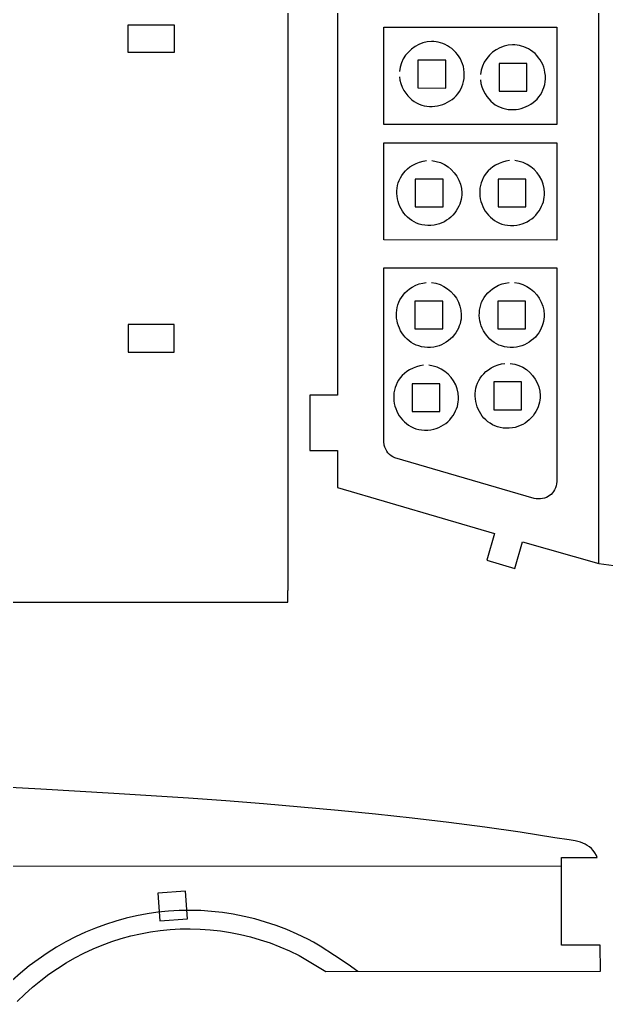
# Model space of a CAD drawing. Extents: x 279 to 859, y 491 to 871.
# Drawn here: x 748 to 802.5, y 698.9 to 790.1 of the extents above; entities that cross this region are included whole.
import ezdxf

# ---------------------------------------------------------------- set-up
doc = ezdxf.new("R2010")
doc.units = 0
doc.layers.get('0').update_dxf_attribs({"linetype": 'CONTINUOUS'})

msp = doc.modelspace()

# ---------------------------------------------------------------- linework, layer by layer
at = {"color": 1}
for p, q in [((801.828863, 739.546876), (801.828863, 819.460076)), ((760.857774, 707.136728), (759.869926, 706.99383)), ((761.851644, 707.238079), (760.857774, 707.136728)), ((762.850354, 707.29759), (761.851644, 707.238079)), ((763.852723, 707.314967), (762.850354, 707.29759)), ((764.857568, 707.289919), (763.852723, 707.314967)), ((765.863707, 707.222152), (764.857568, 707.289919)), ((766.869958, 707.111376), (765.863707, 707.222152)), ((756.954335, 706.318771), (756.002396, 706.012606)), ((757.917024, 706.584558), (756.954335, 706.318771)), ((758.889282, 706.809676), (757.917024, 706.584558)), ((759.869926, 706.99383), (758.889282, 706.809676)), ((767.87514, 706.957296), (766.869958, 707.111376)), ((768.87807, 706.75962), (767.87514, 706.957296)), ((769.877566, 706.518056), (768.87807, 706.75962)), ((770.872446, 706.232311), (769.877566, 706.518056)), ((771.861529, 705.902094), (770.872446, 706.232311)), ((755.062389, 705.666355), (754.135496, 705.280312)), ((756.002396, 706.012606), (755.062389, 705.666355)), ((772.843631, 705.52711), (771.861529, 705.902094)), ((773.817572, 705.107068), (772.843631, 705.52711)), ((753.2229, 704.854768), (752.325782, 704.390017)), ((754.135496, 705.280312), (753.2229, 704.854768)), ((774.782169, 704.641676), (773.817572, 705.107068)), ((775.324843, 704.347518), (774.782169, 704.641676)), ((751.445324, 703.886351), (750.582708, 703.344061)), ((752.325782, 704.390017), (751.445324, 703.886351)), ((775.946071, 703.981855), (775.324843, 704.347518)), ((777.289232, 703.133138), (775.946071, 703.981855)), ((749.739117, 702.763442), (748.915732, 702.144785)), ((750.582708, 703.344061), (749.739117, 702.763442)), ((778.541736, 702.289765), (777.289232, 703.133138)), ((748.915732, 702.144785), (748.113735, 701.488383)), ((779.433669, 701.645976), (778.541736, 702.289765)), ((748.113735, 701.488383), (747.334308, 700.794529))]:
    msp.add_line(p, q, dxfattribs=at)
at = {"color": 3}
for p, q in [((772.971449, 737.052376), (772.971449, 812.831776)), ((777.546063, 803.800576), (777.546063, 755.206476)), ((781.852663, 780.366676), (781.852663, 789.401276)), ((781.852663, 789.401276), (797.932563, 789.396076)), ((797.932563, 789.396076), (797.929863, 780.366676)), ((797.929863, 780.366676), (781.852663, 780.366676)), ((781.854163, 769.624376), (781.852663, 778.646776)), ((781.852663, 778.646776), (797.929263, 778.646776)), ((797.929263, 778.646776), (797.929263, 769.617476)), ((797.929263, 769.617476), (781.854163, 769.624376)), ((781.852863, 750.892676), (781.852963, 767.044676)), ((781.852963, 767.044676), (797.928163, 767.037476)), ((797.928163, 767.037476), (797.919563, 747.182376)), ((777.546063, 755.206476), (774.974263, 755.206476)), ((774.974263, 755.206476), (774.974263, 750.046076)), ((774.974263, 750.046076), (777.554563, 750.046076)), ((777.554563, 750.046076), (777.554563, 746.605776)), ((781.890763, 750.541076), (781.852863, 750.892676)), ((781.952558, 750.351126), (781.890763, 750.541076)), ((782.03189, 750.168276), (781.952558, 750.351126)), ((782.128755, 749.995121), (782.03189, 750.168276)), ((782.24315, 749.834251), (782.128755, 749.995121)), ((782.375073, 749.68826), (782.24315, 749.834251)), ((782.524518, 749.559739), (782.375073, 749.68826)), ((782.691482, 749.45128), (782.524518, 749.559739)), ((782.875963, 749.365476), (782.691482, 749.45128)), ((795.806363, 745.595876), (782.875963, 749.365476)), ((777.554563, 746.605776), (792.144663, 742.339276)), ((797.711649, 746.411487), (797.61909, 746.25229)), ((797.788762, 746.58469), (797.711649, 746.411487)), ((797.849642, 746.771303), (797.788762, 746.58469)), ((797.893505, 746.970731), (797.849642, 746.771303)), ((797.919563, 747.182376), (797.893505, 746.970731)), ((796.016939, 745.561692), (795.806363, 745.595876)), ((796.220716, 745.548066), (796.016939, 745.561692)), ((796.41691, 745.554404), (796.220716, 745.548066)), ((796.604733, 745.580109), (796.41691, 745.554404)), ((796.7834, 745.624586), (796.604733, 745.580109)), ((796.952125, 745.687239), (796.7834, 745.624586)), ((797.11012, 745.767472), (796.952125, 745.687239)), ((797.2566, 745.864689), (797.11012, 745.767472)), ((797.39078, 745.978295), (797.2566, 745.864689)), ((797.511872, 746.107694), (797.39078, 745.978295)), ((797.61909, 746.25229), (797.511872, 746.107694)), ((792.144663, 742.339276), (791.417463, 739.863776)), ((794.023163, 739.102776), (794.747363, 741.578276)), ((794.747363, 741.578276), (801.828863, 739.546876)), ((791.417463, 739.863776), (794.023163, 739.102776)), ((801.828863, 739.546876), (806.717763, 738.901876)), ((772.930749, 735.945376), (772.930749, 737.052376)), ((772.930749, 737.052376), (772.971449, 737.052376)), ((701.574249, 735.945376), (772.930749, 735.945376)), ((749.994639, 718.577165), (743.382369, 718.933776)), ((756.791247, 718.183252), (749.994639, 718.577165)), ((760.237994, 717.966903), (756.791247, 718.183252)), ((763.706004, 717.734742), (760.237994, 717.966903)), ((767.187004, 717.484608), (763.706004, 717.734742)), ((770.672719, 717.214338), (767.187004, 717.484608)), ((774.154877, 716.921771), (770.672719, 717.214338)), ((777.625203, 716.604745), (774.154877, 716.921771)), ((781.075424, 716.261098), (777.625203, 716.604745)), ((784.497266, 715.888668), (781.075424, 716.261098)), ((787.882455, 715.485292), (784.497266, 715.888668)), ((791.222718, 715.04881), (787.882455, 715.485292)), ((794.509781, 714.577058), (791.222718, 715.04881)), ((797.735369, 714.067876), (794.509781, 714.577058)), ((799.056033, 713.867413), (797.735369, 714.067876)), ((799.613745, 713.767205), (799.056033, 713.867413)), ((800.111132, 713.638376), (799.613745, 713.767205)), ((800.339099, 713.556516), (800.111132, 713.638376)), ((800.554261, 713.459446), (800.339099, 713.556516)), ((800.757375, 713.344482), (800.554261, 713.459446)), ((800.949199, 713.208938), (800.757375, 713.344482)), ((801.130492, 713.05013), (800.949199, 713.208938)), ((801.302013, 712.865374), (801.130492, 713.05013)), ((801.464519, 712.651984), (801.302013, 712.865374)), ((801.618769, 712.407276), (801.464519, 712.651984)), ((798.354669, 704.079176), (798.354669, 712.241676)), ((798.354669, 712.241676), (801.669369, 712.241676)), ((801.669369, 712.241676), (801.618769, 712.407276)), ((798.354669, 711.420676), (571.474769, 711.236676)), ((759.265644, 705.144738), (760.176467, 705.314713)), ((760.176467, 705.314713), (761.093731, 705.44619)), ((761.093731, 705.44619), (762.016342, 705.538931)), ((762.016342, 705.538931), (762.943208, 705.592695)), ((762.943208, 705.592695), (763.873236, 705.607242)), ((763.873236, 705.607242), (764.805331, 705.582332)), ((764.805331, 705.582332), (765.7384, 705.517725)), ((765.7384, 705.517725), (766.671351, 705.41318)), ((766.671351, 705.41318), (767.603089, 705.268458)), ((755.708633, 704.084673), (756.582757, 704.406234)), ((756.582757, 704.406234), (757.467696, 704.690259)), ((757.467696, 704.690259), (758.362356, 704.936507)), ((758.362356, 704.936507), (759.265644, 705.144738)), ((767.603089, 705.268458), (768.532521, 705.083319)), ((768.532521, 705.083319), (769.458555, 704.857523)), ((769.458555, 704.857523), (770.380096, 704.590828)), ((770.380096, 704.590828), (771.296051, 704.282997)), ((753.997203, 703.329901), (754.846417, 703.725815)), ((754.846417, 703.725815), (755.708633, 704.084673)), ((771.296051, 704.282997), (772.205328, 703.933787)), ((772.205328, 703.933787), (773.106831, 703.54296)), ((773.106831, 703.54296), (773.999469, 703.110276)), ((801.956069, 704.073476), (798.354669, 704.079176)), ((801.966769, 701.659876), (801.956069, 704.073476)), ((752.342151, 702.427865), (753.162082, 702.897171)), ((753.162082, 702.897171), (753.997203, 703.329901)), ((773.999469, 703.110276), (776.477569, 701.644076)), ((750.752224, 701.380483), (751.5385, 701.922222)), ((751.5385, 701.922222), (752.342151, 702.427865)), ((776.477569, 701.644076), (801.966769, 701.659876)), ((749.236171, 700.189677), (749.984417, 700.802888)), ((749.984417, 700.802888), (750.752224, 701.380483)), ((748.50858, 699.541091), (749.236171, 700.189677)), ((747.802737, 698.857368), (748.50858, 699.541091))]:
    msp.add_line(p, q, dxfattribs=at)
at = {"color": 5}
for p, q in [((758.096249, 787.031076), (758.096249, 789.611176)), ((758.096249, 789.611176), (762.396449, 789.611176)), ((762.396449, 789.611176), (762.396449, 787.031076)), ((762.396449, 787.031076), (758.096249, 787.031076)), ((785.055163, 786.326276), (785.029663, 786.326276)), ((785.029663, 786.326276), (785.029663, 783.746276)), ((787.609963, 786.325376), (785.055163, 786.326276)), ((787.609363, 783.745976), (787.609963, 786.325376)), ((792.584763, 786.028876), (792.559263, 786.028876)), ((792.559263, 786.028876), (792.559263, 783.448876)), ((795.139563, 786.027976), (792.584763, 786.028876)), ((795.138963, 783.448576), (795.139563, 786.027976)), ((785.029663, 783.746276), (787.609363, 783.745976)), ((792.559263, 783.448876), (795.138963, 783.448576)), ((784.779463, 775.268376), (784.779163, 772.688676)), ((787.359463, 775.268376), (784.779463, 775.268376)), ((787.358563, 772.688076), (787.359463, 775.242876)), ((787.359463, 775.242876), (787.359463, 775.268376)), ((792.476063, 775.268376), (792.475763, 772.688676)), ((795.056063, 775.268376), (792.476063, 775.268376)), ((795.055163, 772.688076), (795.056063, 775.242876)), ((795.056063, 775.242876), (795.056063, 775.268376)), ((784.779163, 772.688676), (787.358563, 772.688076)), ((792.475763, 772.688676), (795.055163, 772.688076)), ((784.743163, 763.937776), (784.742863, 761.358076)), ((787.323163, 763.937776), (784.743163, 763.937776)), ((787.322263, 761.357476), (787.323163, 763.912276)), ((787.323163, 763.912276), (787.323163, 763.937776)), ((792.439763, 763.937776), (792.439463, 761.358076)), ((795.019763, 763.937776), (792.439763, 763.937776)), ((795.018863, 761.357476), (795.019763, 763.912276)), ((795.019763, 763.912276), (795.019763, 763.937776)), ((762.396449, 761.760676), (758.096249, 761.760676)), ((758.096249, 761.760676), (758.096249, 759.180476)), ((762.396449, 759.180476), (762.396449, 761.760676)), ((784.742863, 761.358076), (787.322263, 761.357476)), ((792.439463, 761.358076), (795.018863, 761.357476)), ((758.096249, 759.180476), (762.396449, 759.180476)), ((792.059763, 756.423076), (792.059463, 753.843376)), ((794.639763, 756.423076), (792.059763, 756.423076)), ((794.639763, 756.397576), (794.639763, 756.423076)), ((784.487263, 756.247276), (784.486963, 753.667576)), ((787.067263, 756.247276), (784.487263, 756.247276)), ((787.066363, 753.666976), (787.067263, 756.221776)), ((787.067263, 756.221776), (787.067263, 756.247276)), ((794.638863, 753.842776), (794.639763, 756.397576)), ((784.486963, 753.667576), (787.066363, 753.666976)), ((792.059463, 753.843376), (794.638863, 753.842776)), ((763.440469, 709.098376), (760.865869, 708.927276)), ((763.611369, 706.523976), (763.440469, 709.098376)), ((760.865869, 708.927276), (761.036969, 706.353076)), ((761.036969, 706.353076), (763.611369, 706.523976))]:
    msp.add_line(p, q, dxfattribs=at)
at = {"color": 2}
for p, q in [((784.758327, 787.59778), (784.431768, 787.363793)), ((785.112125, 787.788501), (784.758327, 787.59778)), ((785.488557, 787.931651), (785.112125, 787.788501)), ((785.883013, 788.022925), (785.488557, 787.931651)), ((786.290887, 788.058018), (785.883013, 788.022925)), ((786.498415, 788.05315), (786.290887, 788.058018)), ((786.707571, 788.032623), (786.498415, 788.05315)), ((786.917777, 787.995898), (786.707571, 788.032623)), ((787.128458, 787.942437), (786.917777, 787.995898)), ((787.339038, 787.871702), (787.128458, 787.942437)), ((787.548941, 787.783154), (787.339038, 787.871702)), ((787.75759, 787.676256), (787.548941, 787.783154)), ((787.964411, 787.550469), (787.75759, 787.676256)), ((788.168828, 787.405255), (787.964411, 787.550469)), ((792.641725, 787.491101), (792.287927, 787.30038)), ((793.018157, 787.634251), (792.641725, 787.491101)), ((793.412613, 787.725525), (793.018157, 787.634251)), ((793.820487, 787.760618), (793.412613, 787.725525)), ((794.028015, 787.75575), (793.820487, 787.760618)), ((794.237171, 787.735223), (794.028015, 787.75575)), ((794.447377, 787.698498), (794.237171, 787.735223)), ((794.658058, 787.645037), (794.447377, 787.698498)), ((794.868638, 787.574302), (794.658058, 787.645037)), ((795.078541, 787.485754), (794.868638, 787.574302)), ((795.28719, 787.378856), (795.078541, 787.485754)), ((783.878799, 786.783242), (783.661604, 786.445288)), ((784.137056, 787.090845), (783.878799, 786.783242)), ((784.431768, 787.363793), (784.137056, 787.090845)), ((788.370263, 787.240076), (788.168828, 787.405255)), ((788.544647, 787.055805), (788.370263, 787.240076)), ((788.704332, 786.861301), (788.544647, 787.055805)), ((788.848275, 786.656841), (788.704332, 786.861301)), ((788.975438, 786.442701), (788.848275, 786.656841)), ((791.666656, 786.793445), (791.408399, 786.485842)), ((791.961368, 787.066393), (791.666656, 786.793445)), ((792.287927, 787.30038), (791.961368, 787.066393)), ((795.494011, 787.253069), (795.28719, 787.378856)), ((795.698428, 787.107855), (795.494011, 787.253069)), ((795.899863, 786.942676), (795.698428, 787.107855)), ((796.074247, 786.758405), (795.899863, 786.942676)), ((796.233932, 786.563901), (796.074247, 786.758405)), ((796.377875, 786.359441), (796.233932, 786.563901)), ((783.368828, 785.69555), (783.302463, 785.292376)), ((783.490078, 786.081289), (783.368828, 785.69555)), ((783.661604, 786.445288), (783.490078, 786.081289)), ((789.084779, 786.219158), (788.975438, 786.442701)), ((789.175257, 785.986489), (789.084779, 786.219158)), ((789.245832, 785.744969), (789.175257, 785.986489)), ((789.295463, 785.494876), (789.245832, 785.744969)), ((791.019678, 785.783889), (790.898428, 785.39815)), ((791.191204, 786.147888), (791.019678, 785.783889)), ((791.408399, 786.485842), (791.191204, 786.147888)), ((796.505038, 786.145301), (796.377875, 786.359441)), ((796.614379, 785.921758), (796.505038, 786.145301)), ((796.704857, 785.689089), (796.614379, 785.921758)), ((796.775432, 785.447569), (796.704857, 785.689089)), ((783.301663, 784.792376), (783.348127, 784.473047)), ((789.327981, 785.194581), (789.295463, 785.494876)), ((789.312679, 784.625709), (789.333255, 784.904693)), ((789.333255, 784.904693), (789.327981, 785.194581)), ((790.898428, 785.39815), (790.832063, 784.994976)), ((796.825063, 785.197476), (796.775432, 785.447569)), ((796.857581, 784.897181), (796.825063, 785.197476)), ((796.862855, 784.607293), (796.857581, 784.897181)), ((783.348127, 784.473047), (783.43315, 784.151064)), ((783.43315, 784.151064), (783.558655, 783.828237)), ((783.558655, 783.828237), (783.726563, 783.506376)), ((788.999695, 783.628724), (789.109759, 783.859136)), ((789.109759, 783.859136), (789.199539, 784.102435)), ((789.199539, 784.102435), (789.267643, 784.358125)), ((789.267643, 784.358125), (789.312679, 784.625709)), ((790.831263, 784.494976), (790.877727, 784.175647)), ((790.877727, 784.175647), (790.96275, 783.853664)), ((790.96275, 783.853664), (791.088255, 783.530837)), ((796.639359, 783.561736), (796.729139, 783.805035)), ((796.729139, 783.805035), (796.797243, 784.060725)), ((796.797243, 784.060725), (796.842279, 784.328309)), ((796.842279, 784.328309), (796.862855, 784.607293)), ((783.726563, 783.506376), (783.891416, 783.253531)), ((783.891416, 783.253531), (784.070778, 783.025964)), ((784.070778, 783.025964), (784.263259, 782.82318)), ((788.38443, 782.845852), (788.561714, 783.019762)), ((788.561714, 783.019762), (788.724281, 783.208541)), ((788.724281, 783.208541), (788.870738, 783.411694)), ((788.870738, 783.411694), (788.999695, 783.628724)), ((791.088255, 783.530837), (791.256163, 783.208976)), ((791.256163, 783.208976), (791.421016, 782.956131)), ((791.421016, 782.956131), (791.600378, 782.728564)), ((796.091314, 782.722362), (796.253881, 782.911141)), ((796.253881, 782.911141), (796.400338, 783.114294)), ((796.400338, 783.114294), (796.529295, 783.331324)), ((796.529295, 783.331324), (796.639359, 783.561736)), ((784.263259, 782.82318), (784.467465, 782.644683)), ((784.467465, 782.644683), (784.682005, 782.489977)), ((784.682005, 782.489977), (784.905487, 782.358568)), ((784.905487, 782.358568), (785.136521, 782.249958)), ((785.136521, 782.249958), (785.373713, 782.163653)), ((785.373713, 782.163653), (785.615672, 782.099157)), ((785.615672, 782.099157), (785.861007, 782.055973)), ((785.861007, 782.055973), (786.108326, 782.033607)), ((786.108326, 782.033607), (786.356236, 782.031563)), ((786.356236, 782.031563), (786.603347, 782.049345)), ((786.603347, 782.049345), (786.848266, 782.086457)), ((786.848266, 782.086457), (787.089602, 782.142403)), ((787.089602, 782.142403), (787.325963, 782.216689)), ((787.325963, 782.216689), (787.555957, 782.308818)), ((787.555957, 782.308818), (787.778192, 782.418294)), ((787.778192, 782.418294), (787.991278, 782.544622)), ((787.991278, 782.544622), (788.193821, 782.687307)), ((788.193821, 782.687307), (788.38443, 782.845852)), ((791.600378, 782.728564), (791.792859, 782.52578)), ((791.792859, 782.52578), (791.997065, 782.347283)), ((791.997065, 782.347283), (792.211605, 782.192577)), ((792.211605, 782.192577), (792.435087, 782.061168)), ((792.435087, 782.061168), (792.666121, 781.952558)), ((792.666121, 781.952558), (792.903313, 781.866253)), ((794.855563, 781.919289), (795.085557, 782.011418)), ((795.085557, 782.011418), (795.307792, 782.120894)), ((795.307792, 782.120894), (795.520878, 782.247222)), ((795.520878, 782.247222), (795.723421, 782.389907)), ((795.723421, 782.389907), (795.91403, 782.548452)), ((795.91403, 782.548452), (796.091314, 782.722362)), ((792.903313, 781.866253), (793.145272, 781.801757)), ((793.145272, 781.801757), (793.390607, 781.758573)), ((793.390607, 781.758573), (793.637926, 781.736207)), ((793.637926, 781.736207), (793.885836, 781.734163)), ((793.885836, 781.734163), (794.132947, 781.751945)), ((794.132947, 781.751945), (794.377866, 781.789057)), ((794.377866, 781.789057), (794.619202, 781.845003)), ((794.619202, 781.845003), (794.855563, 781.919289)), ((784.286717, 776.406623), (784.539563, 776.571476)), ((784.539563, 776.571476), (784.861424, 776.739384)), ((784.861424, 776.739384), (785.18425, 776.864889)), ((785.18425, 776.864889), (785.506233, 776.949912)), ((785.506233, 776.949912), (785.825563, 776.996376)), ((786.325563, 776.995576), (786.728737, 776.929211)), ((786.728737, 776.929211), (787.114476, 776.807962)), ((787.114476, 776.807962), (787.478475, 776.636436)), ((787.478475, 776.636436), (787.816429, 776.41924)), ((792.236163, 776.571476), (791.983317, 776.406623)), ((792.558024, 776.739384), (792.236163, 776.571476)), ((792.88085, 776.864889), (792.558024, 776.739384)), ((793.202833, 776.949912), (792.88085, 776.864889)), ((793.522163, 776.996376), (793.202833, 776.949912)), ((794.425337, 776.929211), (794.022163, 776.995576)), ((794.811076, 776.807962), (794.425337, 776.929211)), ((795.175075, 776.636436), (794.811076, 776.807962)), ((795.513029, 776.41924), (795.175075, 776.636436)), ((783.391754, 775.392552), (783.523164, 775.616035)), ((783.523164, 775.616035), (783.677869, 775.830575)), ((783.677869, 775.830575), (783.856366, 776.034781)), ((783.856366, 776.034781), (784.059151, 776.227261)), ((784.059151, 776.227261), (784.286717, 776.406623)), ((787.816429, 776.41924), (788.124032, 776.160983)), ((788.124032, 776.160983), (788.39698, 775.866271)), ((788.39698, 775.866271), (788.630967, 775.539713)), ((791.219764, 775.616035), (791.088354, 775.392552)), ((791.374469, 775.830575), (791.219764, 775.616035)), ((791.552966, 776.034781), (791.374469, 775.830575)), ((791.755751, 776.227261), (791.552966, 776.034781)), ((791.983317, 776.406623), (791.755751, 776.227261)), ((795.820632, 776.160983), (795.513029, 776.41924)), ((796.09358, 775.866271), (795.820632, 776.160983)), ((796.327567, 775.539713), (796.09358, 775.866271)), ((783.08916, 774.437032), (783.132343, 774.682367)), ((783.132343, 774.682367), (783.19684, 774.924326)), ((783.19684, 774.924326), (783.283145, 775.161519)), ((783.283145, 775.161519), (783.391754, 775.392552)), ((788.630967, 775.539713), (788.821688, 775.185914)), ((788.821688, 775.185914), (788.964838, 774.809483)), ((788.964838, 774.809483), (789.056112, 774.415027)), ((790.828943, 774.682367), (790.78576, 774.437032)), ((790.89344, 774.924326), (790.828943, 774.682367)), ((790.979745, 775.161519), (790.89344, 774.924326)), ((791.088354, 775.392552), (790.979745, 775.161519)), ((796.518288, 775.185914), (796.327567, 775.539713)), ((796.661438, 774.809483), (796.518288, 775.185914)), ((796.752712, 774.415027), (796.661438, 774.809483)), ((783.06475, 773.941803), (783.066794, 774.189713)), ((783.082531, 773.694692), (783.06475, 773.941803)), ((783.066794, 774.189713), (783.08916, 774.437032)), ((789.056112, 774.415027), (789.091204, 774.007153)), ((789.086337, 773.799624), (789.06581, 773.590469)), ((789.091204, 774.007153), (789.086337, 773.799624)), ((790.763394, 774.189713), (790.76135, 773.941803)), ((790.76135, 773.941803), (790.779131, 773.694692)), ((790.78576, 774.437032), (790.763394, 774.189713)), ((796.787804, 774.007153), (796.752712, 774.415027)), ((796.76241, 773.590469), (796.782937, 773.799624)), ((796.782937, 773.799624), (796.787804, 774.007153)), ((783.119643, 773.449773), (783.082531, 773.694692)), ((783.17559, 773.208437), (783.119643, 773.449773)), ((783.249875, 772.972076), (783.17559, 773.208437)), ((783.342004, 772.742082), (783.249875, 772.972076)), ((788.904888, 772.959002), (788.816341, 772.749099)), ((788.975624, 773.169581), (788.904888, 772.959002)), ((789.029085, 773.380262), (788.975624, 773.169581)), ((789.06581, 773.590469), (789.029085, 773.380262)), ((790.779131, 773.694692), (790.816243, 773.449773)), ((790.816243, 773.449773), (790.87219, 773.208437)), ((790.87219, 773.208437), (790.946475, 772.972076)), ((790.946475, 772.972076), (791.038604, 772.742082)), ((796.512941, 772.749099), (796.601488, 772.959002)), ((796.601488, 772.959002), (796.672224, 773.169581)), ((796.672224, 773.169581), (796.725685, 773.380262)), ((796.725685, 773.380262), (796.76241, 773.590469)), ((783.451481, 772.519847), (783.342004, 772.742082)), ((783.577809, 772.306762), (783.451481, 772.519847)), ((783.720494, 772.104219), (783.577809, 772.306762)), ((783.879039, 771.913609), (783.720494, 772.104219)), ((784.052949, 771.736325), (783.879039, 771.913609)), ((788.273263, 771.927776), (788.088992, 771.753392)), ((788.438442, 772.129212), (788.273263, 771.927776)), ((788.583656, 772.333628), (788.438442, 772.129212)), ((788.709442, 772.540449), (788.583656, 772.333628)), ((788.816341, 772.749099), (788.709442, 772.540449)), ((791.038604, 772.742082), (791.148081, 772.519847)), ((791.148081, 772.519847), (791.274409, 772.306762)), ((791.274409, 772.306762), (791.417094, 772.104219)), ((791.417094, 772.104219), (791.575639, 771.913609)), ((791.575639, 771.913609), (791.749549, 771.736325)), ((795.785592, 771.753392), (795.969863, 771.927776)), ((795.969863, 771.927776), (796.135042, 772.129212)), ((796.135042, 772.129212), (796.280256, 772.333628)), ((796.280256, 772.333628), (796.406042, 772.540449)), ((796.406042, 772.540449), (796.512941, 772.749099)), ((784.241728, 771.573759), (784.052949, 771.736325)), ((784.44488, 771.427301), (784.241728, 771.573759)), ((784.66191, 771.298345), (784.44488, 771.427301)), ((784.892323, 771.18828), (784.66191, 771.298345)), ((785.135622, 771.098501), (784.892323, 771.18828)), ((785.391311, 771.030397), (785.135622, 771.098501)), ((785.658896, 770.985361), (785.391311, 771.030397)), ((786.528063, 771.002576), (786.227767, 770.970059)), ((786.778156, 771.052208), (786.528063, 771.002576)), ((787.019675, 771.122783), (786.778156, 771.052208)), ((787.252345, 771.213261), (787.019675, 771.122783)), ((787.475888, 771.322601), (787.252345, 771.213261)), ((787.690028, 771.449764), (787.475888, 771.322601)), ((787.894488, 771.593708), (787.690028, 771.449764)), ((788.088992, 771.753392), (787.894488, 771.593708)), ((791.749549, 771.736325), (791.938328, 771.573759)), ((791.938328, 771.573759), (792.14148, 771.427301)), ((792.14148, 771.427301), (792.35851, 771.298345)), ((792.35851, 771.298345), (792.588923, 771.18828)), ((792.588923, 771.18828), (792.832222, 771.098501)), ((792.832222, 771.098501), (793.087911, 771.030397)), ((793.087911, 771.030397), (793.355496, 770.985361)), ((793.924367, 770.970059), (794.224663, 771.002576)), ((794.224663, 771.002576), (794.474756, 771.052208)), ((794.474756, 771.052208), (794.716275, 771.122783)), ((794.716275, 771.122783), (794.948945, 771.213261)), ((794.948945, 771.213261), (795.172488, 771.322601)), ((795.172488, 771.322601), (795.386628, 771.449764)), ((795.386628, 771.449764), (795.591088, 771.593708)), ((795.591088, 771.593708), (795.785592, 771.753392)), ((785.93788, 770.964784), (785.658896, 770.985361)), ((786.227767, 770.970059), (785.93788, 770.964784)), ((793.355496, 770.985361), (793.63448, 770.964784)), ((793.63448, 770.964784), (793.924367, 770.970059)), ((784.825124, 765.408784), (785.14795, 765.534289)), ((785.14795, 765.534289), (785.469933, 765.619312)), ((785.469933, 765.619312), (785.789263, 765.665776)), ((786.289263, 765.664976), (786.692437, 765.598611)), ((786.692437, 765.598611), (787.078176, 765.477362)), ((792.521724, 765.408784), (792.84455, 765.534289)), ((792.84455, 765.534289), (793.166533, 765.619312)), ((793.166533, 765.619312), (793.485863, 765.665776)), ((793.985863, 765.664976), (794.389037, 765.598611)), ((794.389037, 765.598611), (794.774776, 765.477362)), ((783.641569, 764.499975), (783.820066, 764.704181)), ((783.820066, 764.704181), (784.022851, 764.896661)), ((784.022851, 764.896661), (784.250417, 765.076023)), ((784.250417, 765.076023), (784.503263, 765.240876)), ((784.503263, 765.240876), (784.825124, 765.408784)), ((787.078176, 765.477362), (787.442175, 765.305836)), ((787.442175, 765.305836), (787.780129, 765.08864)), ((787.780129, 765.08864), (788.087732, 764.830383)), ((788.087732, 764.830383), (788.36068, 764.535671)), ((791.338169, 764.499975), (791.516666, 764.704181)), ((791.516666, 764.704181), (791.719451, 764.896661)), ((791.719451, 764.896661), (791.947017, 765.076023)), ((791.947017, 765.076023), (792.199863, 765.240876)), ((792.199863, 765.240876), (792.521724, 765.408784)), ((794.774776, 765.477362), (795.138775, 765.305836)), ((795.138775, 765.305836), (795.476729, 765.08864)), ((795.476729, 765.08864), (795.784332, 764.830383)), ((795.784332, 764.830383), (796.05728, 764.535671)), ((783.16054, 763.593726), (783.246845, 763.830919)), ((783.246845, 763.830919), (783.355454, 764.061952)), ((783.355454, 764.061952), (783.486864, 764.285435)), ((783.486864, 764.285435), (783.641569, 764.499975)), ((788.36068, 764.535671), (788.594667, 764.209113)), ((788.594667, 764.209113), (788.785388, 763.855314)), ((788.785388, 763.855314), (788.928538, 763.478883)), ((790.85714, 763.593726), (790.943445, 763.830919)), ((790.943445, 763.830919), (791.052054, 764.061952)), ((791.052054, 764.061952), (791.183464, 764.285435)), ((791.183464, 764.285435), (791.338169, 764.499975)), ((796.05728, 764.535671), (796.291267, 764.209113)), ((796.291267, 764.209113), (796.481988, 763.855314)), ((796.481988, 763.855314), (796.625138, 763.478883)), ((783.02845, 762.611203), (783.030494, 762.859113)), ((783.030494, 762.859113), (783.05286, 763.106432)), ((783.05286, 763.106432), (783.096043, 763.351767)), ((783.096043, 763.351767), (783.16054, 763.593726)), ((788.928538, 763.478883), (789.019812, 763.084427)), ((789.019812, 763.084427), (789.054904, 762.676553)), ((790.72505, 762.611203), (790.727094, 762.859113)), ((790.727094, 762.859113), (790.74946, 763.106432)), ((790.74946, 763.106432), (790.792643, 763.351767)), ((790.792643, 763.351767), (790.85714, 763.593726)), ((796.625138, 763.478883), (796.716412, 763.084427)), ((796.716412, 763.084427), (796.751504, 762.676553)), ((783.046231, 762.364092), (783.02845, 762.611203)), ((783.083343, 762.119173), (783.046231, 762.364092)), ((783.13929, 761.877837), (783.083343, 762.119173)), ((783.213575, 761.641476), (783.13929, 761.877837)), ((788.992785, 762.049662), (788.939324, 761.838981)), ((789.02951, 762.259869), (788.992785, 762.049662)), ((789.050037, 762.469024), (789.02951, 762.259869)), ((789.054904, 762.676553), (789.050037, 762.469024)), ((790.742831, 762.364092), (790.72505, 762.611203)), ((790.779943, 762.119173), (790.742831, 762.364092)), ((790.83589, 761.877837), (790.779943, 762.119173)), ((790.910175, 761.641476), (790.83589, 761.877837)), ((796.689385, 762.049662), (796.635924, 761.838981)), ((796.72611, 762.259869), (796.689385, 762.049662)), ((796.746637, 762.469024), (796.72611, 762.259869)), ((796.751504, 762.676553), (796.746637, 762.469024)), ((783.305704, 761.411482), (783.213575, 761.641476)), ((783.415181, 761.189247), (783.305704, 761.411482)), ((783.541509, 760.976162), (783.415181, 761.189247)), ((783.684194, 760.773619), (783.541509, 760.976162)), ((788.547356, 761.003028), (788.402142, 760.798612)), ((788.673142, 761.209849), (788.547356, 761.003028)), ((788.780041, 761.418499), (788.673142, 761.209849)), ((788.868588, 761.628402), (788.780041, 761.418499)), ((788.939324, 761.838981), (788.868588, 761.628402)), ((791.002304, 761.411482), (790.910175, 761.641476)), ((791.111781, 761.189247), (791.002304, 761.411482)), ((791.238109, 760.976162), (791.111781, 761.189247)), ((791.380794, 760.773619), (791.238109, 760.976162)), ((796.243956, 761.003028), (796.098742, 760.798612)), ((796.369742, 761.209849), (796.243956, 761.003028)), ((796.476641, 761.418499), (796.369742, 761.209849)), ((796.565188, 761.628402), (796.476641, 761.418499)), ((796.635924, 761.838981), (796.565188, 761.628402)), ((783.842739, 760.583009), (783.684194, 760.773619)), ((784.016649, 760.405725), (783.842739, 760.583009)), ((784.205428, 760.243159), (784.016649, 760.405725)), ((784.40858, 760.096701), (784.205428, 760.243159)), ((784.62561, 759.967745), (784.40858, 760.096701)), ((787.653728, 760.119164), (787.439588, 759.992001)), ((787.858188, 760.263108), (787.653728, 760.119164)), ((788.052692, 760.422792), (787.858188, 760.263108)), ((788.236963, 760.597176), (788.052692, 760.422792)), ((788.402142, 760.798612), (788.236963, 760.597176)), ((791.539339, 760.583009), (791.380794, 760.773619)), ((791.713249, 760.405725), (791.539339, 760.583009)), ((791.902028, 760.243159), (791.713249, 760.405725)), ((792.10518, 760.096701), (791.902028, 760.243159)), ((792.32221, 759.967745), (792.10518, 760.096701)), ((795.350328, 760.119164), (795.136188, 759.992001)), ((795.554788, 760.263108), (795.350328, 760.119164)), ((795.749292, 760.422792), (795.554788, 760.263108)), ((795.933563, 760.597176), (795.749292, 760.422792)), ((796.098742, 760.798612), (795.933563, 760.597176)), ((784.856023, 759.85768), (784.62561, 759.967745)), ((785.099322, 759.767901), (784.856023, 759.85768)), ((785.355011, 759.699797), (785.099322, 759.767901)), ((785.622596, 759.654761), (785.355011, 759.699797)), ((785.90158, 759.634184), (785.622596, 759.654761)), ((786.191467, 759.639459), (785.90158, 759.634184)), ((786.491763, 759.671976), (786.191467, 759.639459)), ((786.741856, 759.721608), (786.491763, 759.671976)), ((786.983375, 759.792183), (786.741856, 759.721608)), ((787.216045, 759.882661), (786.983375, 759.792183)), ((787.439588, 759.992001), (787.216045, 759.882661)), ((792.552623, 759.85768), (792.32221, 759.967745)), ((792.795922, 759.767901), (792.552623, 759.85768)), ((793.051611, 759.699797), (792.795922, 759.767901)), ((793.319196, 759.654761), (793.051611, 759.699797)), ((793.59818, 759.634184), (793.319196, 759.654761)), ((793.888067, 759.639459), (793.59818, 759.634184)), ((794.188363, 759.671976), (793.888067, 759.639459)), ((794.438456, 759.721608), (794.188363, 759.671976)), ((794.679975, 759.792183), (794.438456, 759.721608)), ((794.912645, 759.882661), (794.679975, 759.792183)), ((795.136188, 759.992001), (794.912645, 759.882661)), ((783.994517, 757.385523), (783.766951, 757.206161)), ((784.247363, 757.550376), (783.994517, 757.385523)), ((784.569224, 757.718284), (784.247363, 757.550376)), ((784.89205, 757.843789), (784.569224, 757.718284)), ((785.214033, 757.928812), (784.89205, 757.843789)), ((785.533363, 757.975276), (785.214033, 757.928812)), ((786.436537, 757.908111), (786.033363, 757.974476)), ((786.822276, 757.786862), (786.436537, 757.908111)), ((787.186275, 757.615336), (786.822276, 757.786862)), ((787.524229, 757.39814), (787.186275, 757.615336)), ((787.831832, 757.139883), (787.524229, 757.39814)), ((791.136666, 757.189481), (791.339451, 757.381961)), ((791.339451, 757.381961), (791.567017, 757.561323)), ((791.567017, 757.561323), (791.819863, 757.726176)), ((791.819863, 757.726176), (792.141724, 757.894084)), ((792.141724, 757.894084), (792.46455, 758.019589)), ((792.46455, 758.019589), (792.786533, 758.104612)), ((792.786533, 758.104612), (793.105863, 758.151076)), ((793.605863, 758.150276), (794.009037, 758.083911)), ((794.009037, 758.083911), (794.394776, 757.962662)), ((794.394776, 757.962662), (794.758775, 757.791136)), ((794.758775, 757.791136), (795.096729, 757.57394)), ((795.096729, 757.57394), (795.404332, 757.315683)), ((795.404332, 757.315683), (795.67728, 757.020971)), ((783.230964, 756.594935), (783.099554, 756.371452)), ((783.385669, 756.809475), (783.230964, 756.594935)), ((783.564166, 757.013681), (783.385669, 756.809475)), ((783.766951, 757.206161), (783.564166, 757.013681)), ((788.10478, 756.845171), (787.831832, 757.139883)), ((788.338767, 756.518613), (788.10478, 756.845171)), ((788.529488, 756.164814), (788.338767, 756.518613)), ((790.563445, 756.316219), (790.672054, 756.547252)), ((790.672054, 756.547252), (790.803464, 756.770735)), ((790.803464, 756.770735), (790.958169, 756.985275)), ((790.958169, 756.985275), (791.136666, 757.189481)), ((795.67728, 757.020971), (795.911267, 756.694413)), ((795.911267, 756.694413), (796.101988, 756.340614)), ((782.840143, 755.661267), (782.79696, 755.415932)), ((782.90464, 755.903226), (782.840143, 755.661267)), ((782.990945, 756.140419), (782.90464, 755.903226)), ((783.099554, 756.371452), (782.990945, 756.140419)), ((788.672638, 755.788383), (788.529488, 756.164814)), ((788.763912, 755.393927), (788.672638, 755.788383)), ((790.347094, 755.344413), (790.36946, 755.591732)), ((790.36946, 755.591732), (790.412643, 755.837067)), ((790.412643, 755.837067), (790.47714, 756.079026)), ((790.47714, 756.079026), (790.563445, 756.316219)), ((796.101988, 756.340614), (796.245138, 755.964183)), ((796.245138, 755.964183), (796.336412, 755.569727)), ((796.336412, 755.569727), (796.371504, 755.161853)), ((782.774594, 755.168613), (782.77255, 754.920703)), ((782.77255, 754.920703), (782.790331, 754.673592)), ((782.79696, 755.415932), (782.774594, 755.168613)), ((782.790331, 754.673592), (782.827443, 754.428673)), ((788.799004, 754.986053), (788.763912, 755.393927)), ((788.77361, 754.569369), (788.794137, 754.778524)), ((788.794137, 754.778524), (788.799004, 754.986053)), ((790.34505, 755.096503), (790.347094, 755.344413)), ((790.362831, 754.849392), (790.34505, 755.096503)), ((790.399943, 754.604473), (790.362831, 754.849392)), ((790.45589, 754.363137), (790.399943, 754.604473)), ((796.34611, 754.745169), (796.309385, 754.534962)), ((796.366637, 754.954324), (796.34611, 754.745169)), ((796.371504, 755.161853), (796.366637, 754.954324)), ((782.827443, 754.428673), (782.88339, 754.187337)), ((782.88339, 754.187337), (782.957675, 753.950976)), ((782.957675, 753.950976), (783.049804, 753.720982)), ((783.049804, 753.720982), (783.159281, 753.498747)), ((788.417242, 753.519349), (788.524141, 753.727999)), ((788.524141, 753.727999), (788.612688, 753.937902)), ((788.612688, 753.937902), (788.683424, 754.148481)), ((788.683424, 754.148481), (788.736885, 754.359162)), ((788.736885, 754.359162), (788.77361, 754.569369)), ((790.530175, 754.126776), (790.45589, 754.363137)), ((790.622304, 753.896782), (790.530175, 754.126776)), ((790.731781, 753.674547), (790.622304, 753.896782)), ((790.858109, 753.461462), (790.731781, 753.674547)), ((795.989742, 753.695149), (795.863956, 753.488328)), ((796.096641, 753.903799), (795.989742, 753.695149)), ((796.185188, 754.113702), (796.096641, 753.903799)), ((796.255924, 754.324281), (796.185188, 754.113702)), ((796.309385, 754.534962), (796.255924, 754.324281)), ((783.159281, 753.498747), (783.285609, 753.285662)), ((783.285609, 753.285662), (783.428294, 753.083119)), ((783.428294, 753.083119), (783.586839, 752.892509)), ((783.586839, 752.892509), (783.760749, 752.715225)), ((787.796792, 752.732292), (787.981063, 752.906676)), ((787.981063, 752.906676), (788.146242, 753.108112)), ((788.146242, 753.108112), (788.291456, 753.312528)), ((788.291456, 753.312528), (788.417242, 753.519349)), ((791.000794, 753.258919), (790.858109, 753.461462)), ((791.159339, 753.068309), (791.000794, 753.258919)), ((791.333249, 752.891025), (791.159339, 753.068309)), ((791.522028, 752.728459), (791.333249, 752.891025)), ((795.369292, 752.908092), (795.174788, 752.748408)), ((795.553563, 753.082476), (795.369292, 752.908092)), ((795.718742, 753.283912), (795.553563, 753.082476)), ((795.863956, 753.488328), (795.718742, 753.283912)), ((783.760749, 752.715225), (783.949528, 752.552659)), ((783.949528, 752.552659), (784.15268, 752.406201)), ((784.15268, 752.406201), (784.36971, 752.277245)), ((784.36971, 752.277245), (784.600123, 752.16718)), ((784.600123, 752.16718), (784.843422, 752.077401)), ((784.843422, 752.077401), (785.099111, 752.009297)), ((785.099111, 752.009297), (785.366696, 751.964261)), ((785.366696, 751.964261), (785.64568, 751.943684)), ((785.64568, 751.943684), (785.935567, 751.948959)), ((785.935567, 751.948959), (786.235863, 751.981476)), ((786.235863, 751.981476), (786.485956, 752.031108)), ((786.485956, 752.031108), (786.727475, 752.101683)), ((786.727475, 752.101683), (786.960145, 752.192161)), ((786.960145, 752.192161), (787.183688, 752.301501)), ((787.183688, 752.301501), (787.397828, 752.428664)), ((787.397828, 752.428664), (787.602288, 752.572608)), ((787.602288, 752.572608), (787.796792, 752.732292)), ((791.72518, 752.582001), (791.522028, 752.728459)), ((791.94221, 752.453045), (791.72518, 752.582001)), ((792.172623, 752.34298), (791.94221, 752.453045)), ((792.415922, 752.253201), (792.172623, 752.34298)), ((792.671611, 752.185097), (792.415922, 752.253201)), ((792.939196, 752.140061), (792.671611, 752.185097)), ((793.21818, 752.119484), (792.939196, 752.140061)), ((793.508067, 752.124759), (793.21818, 752.119484)), ((793.808363, 752.157276), (793.508067, 752.124759)), ((794.058456, 752.206908), (793.808363, 752.157276)), ((794.299975, 752.277483), (794.058456, 752.206908)), ((794.532645, 752.367961), (794.299975, 752.277483)), ((794.756188, 752.477301), (794.532645, 752.367961)), ((794.970328, 752.604464), (794.756188, 752.477301)), ((795.174788, 752.748408), (794.970328, 752.604464))]:
    msp.add_line(p, q, dxfattribs=at)

doc.saveas('drawing.dxf')
